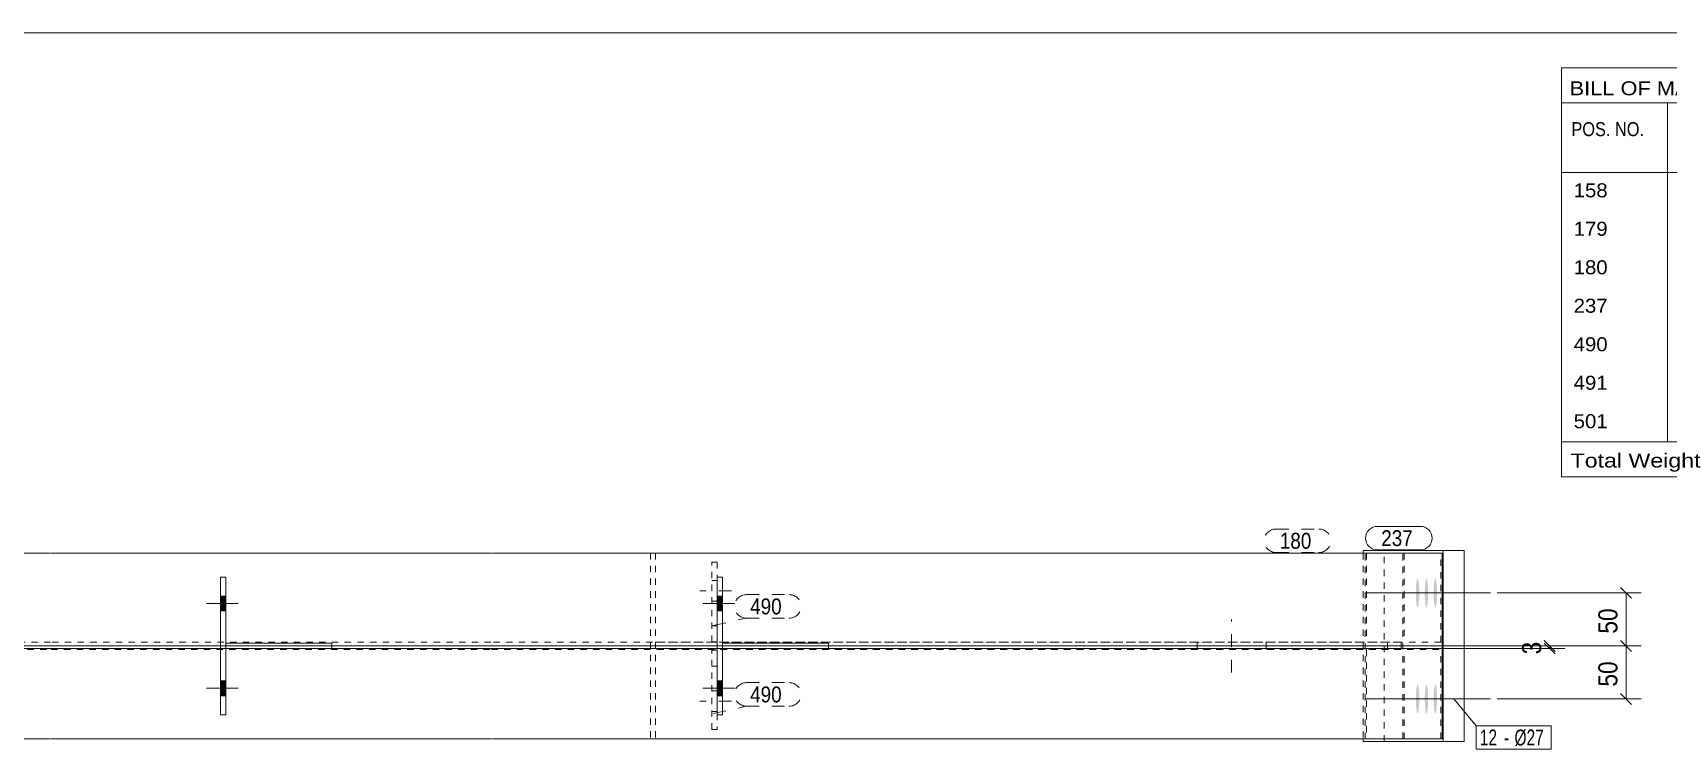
# Model space of a CAD drawing. Header units: millimetres. Extents: x 2 to 825, y 1 to 579.
# Drawn here: x 399.5 to 656.8, y 466.3 to 579 of the extents above; entities that cross this region are included whole.
import ezdxf

# ---------------------------------------------------------------- set-up
doc = ezdxf.new("R2010")
doc.units = ezdxf.units.MM
for name, pattern in [('XKITLINE00', [0]), ('XKITLINE01', [4, 1, -1, 1, -1]), ('XKITLINE02', [4, 2, -2])]:
    doc.linetypes.add(name, pattern=pattern)
for name, color, linetype, lineweight in [('Bolt', 3, 'Continuous', 0), ('BoltMark', 7, 'Continuous', 0), ('Dimensions', 7, 'Continuous', 0), ('DrawingSheet', 5, 'Continuous', 0), ('OtherObjectType', 7, 'Continuous', 0), ('Part', 2, 'Continuous', 0), ('PartMark', 7, 'Continuous', 0)]:
    doc.layers.add(name, color=color, linetype=linetype, lineweight=lineweight)
doc.styles.add('ARIAL', font='ARIAL.TTF')
doc.styles.add('ARIAL_NARROW', font='ARIALN.TTF')

# ---------------------------------------------------------------- blocks, each defined once
blk = doc.blocks.new('*A43')
at = {"layer": 'Bolt', "color": 3, "linetype": 'XKITLINE02', "lineweight": 0}
for p, q in [((588.08, 478.42), (588.08, 486.75)), ((582.66, 482), (582.66, 483.17)), ((593.5, 482), (593.5, 483.17))]:
    blk.add_line(p, q, dxfattribs=at)
blk = doc.blocks.new('*A44')
at = {"layer": 'Bolt'}
for points in [[(507.18, 490.42), (508.01, 490.42), (508.01, 488.08), (507.18, 488.08)], [(507.18, 490.42), (508.01, 490.42), (508.01, 488.08), (507.18, 488.08)], [(507.18, 477.08), (508.01, 477.08), (508.01, 474.75), (507.18, 474.75)], [(507.18, 477.08), (508.01, 477.08), (508.01, 474.75), (507.18, 474.75)]]:
    blk.add_hatch(color=3, dxfattribs=at).paths.add_polyline_path(points, flags=17)
at = {"layer": 'Bolt', "color": 3, "linetype": 'XKITLINE00', "lineweight": 0}
for p, q in [((509.94, 489.25), (504.94, 489.25)), ((509.94, 489.25), (504.94, 489.25)), ((508.01, 490.42), (507.18, 490.42)), ((508.01, 490.42), (507.18, 490.42)), ((508.01, 488.08), (507.18, 488.08)), ((508.01, 488.08), (507.18, 488.08)), ((509.94, 475.92), (504.94, 475.92)), ((509.94, 475.92), (504.94, 475.92)), ((508.01, 477.08), (507.18, 477.08)), ((508.01, 477.08), (507.18, 477.08)), ((508.01, 474.75), (507.18, 474.75)), ((508.01, 474.75), (507.18, 474.75))]:
    blk.add_line(p, q, dxfattribs=at)
blk = doc.blocks.new('*A45')
at = {"layer": 'Bolt', "color": 3, "linetype": 'XKITLINE02', "lineweight": 0}
for p, q in [((509.43, 473.92), (504.43, 473.92)), ((507.18, 475.55), (506.34, 475.55)), ((507.18, 472.28), (506.34, 472.28))]:
    blk.add_line(p, q, dxfattribs=at)
blk = doc.blocks.new('*A46')
at = {"layer": 'Bolt', "color": 3, "linetype": 'XKITLINE02', "lineweight": 0}
for p, q in [((507.18, 492.89), (506.34, 492.89)), ((509.43, 491.25), (504.43, 491.25)), ((507.18, 489.61), (506.34, 489.61))]:
    blk.add_line(p, q, dxfattribs=at)
blk = doc.blocks.new('*A47')
at = {"layer": 'Bolt'}
for points in [[(429.08, 490.42), (429.91, 490.42), (429.91, 488.08), (429.08, 488.08)], [(429.08, 490.42), (429.91, 490.42), (429.91, 488.08), (429.08, 488.08)], [(429.08, 477.08), (429.91, 477.08), (429.91, 474.75), (429.08, 474.75)], [(429.08, 477.08), (429.91, 477.08), (429.91, 474.75), (429.08, 474.75)]]:
    blk.add_hatch(color=3, dxfattribs=at).paths.add_polyline_path(points, flags=17)
at = {"layer": 'Bolt', "color": 3, "linetype": 'XKITLINE00', "lineweight": 0}
for p, q in [((431.84, 489.25), (426.84, 489.25)), ((431.84, 489.25), (426.84, 489.25)), ((429.91, 490.42), (429.08, 490.42)), ((429.91, 490.42), (429.08, 490.42)), ((429.91, 488.08), (429.08, 488.08)), ((429.91, 488.08), (429.08, 488.08)), ((431.84, 475.92), (426.84, 475.92)), ((431.84, 475.92), (426.84, 475.92)), ((429.91, 477.08), (429.08, 477.08)), ((429.91, 477.08), (429.08, 477.08)), ((429.91, 474.75), (429.08, 474.75)), ((429.91, 474.75), (429.08, 474.75))]:
    blk.add_line(p, q, dxfattribs=at)
blk = doc.blocks.new('*A56')
at = {"layer": 'Bolt'}
for points in [[(617.6, 490.86), (617.6, 490.8), (617.6, 490.75), (617.6, 490.69), (617.6, 490.64), (617.6, 490.58), (617.6, 490.53), (617.6, 490.48), (617.59, 490.42), (617.59, 490.37), (617.59, 490.31), (617.59, 490.26), (617.59, 490.21), (617.59, 490.16), (617.58, 490.11), (617.58, 490.05), (617.58, 490), (617.58, 489.95), (617.57, 489.9), (617.57, 489.85), (617.57, 489.81), (617.56, 489.76), (617.56, 489.71), (617.56, 489.66), (617.55, 489.62), (617.55, 489.57), (617.54, 489.53), (617.54, 489.49), (617.54, 489.45), (617.53, 489.4), (617.53, 489.36), (617.52, 489.32), (617.52, 489.29), (617.51, 489.25), (617.51, 489.21), (617.5, 489.18), (617.5, 489.14), (617.49, 489.11), (617.49, 489.08), (617.48, 489.04), (617.48, 489.01), (617.47, 488.99), (617.47, 488.96), (617.46, 488.93), (617.45, 488.91), (617.45, 488.88), (617.44, 488.86), (617.44, 488.84), (617.43, 488.82), (617.42, 488.8), (617.42, 488.78), (617.41, 488.76), (617.4, 488.75), (617.4, 488.73), (617.39, 488.72), (617.39, 488.71), (617.38, 488.7), (617.37, 488.69), (617.37, 488.68), (617.36, 488.68), (617.35, 488.67), (617.35, 488.67), (617.34, 488.67), (617.33, 488.67), (617.33, 488.67), (617.32, 488.67), (617.31, 488.67), (617.31, 488.68), (617.3, 488.68), (617.29, 488.69), (617.29, 488.7), (617.28, 488.71), (617.27, 488.72), (617.27, 488.73), (617.26, 488.75), (617.26, 488.76), (617.25, 488.78), (617.24, 488.8), (617.24, 488.82), (617.23, 488.84), (617.22, 488.86), (617.22, 488.88), (617.21, 488.91), (617.21, 488.93), (617.2, 488.96), (617.2, 488.99), (617.19, 489.01), (617.18, 489.04), (617.18, 489.08), (617.17, 489.11), (617.17, 489.14), (617.16, 489.18), (617.16, 489.21), (617.15, 489.25), (617.15, 489.29), (617.14, 489.32), (617.14, 489.36), (617.13, 489.4), (617.13, 489.45), (617.13, 489.49), (617.12, 489.53), (617.12, 489.57), (617.11, 489.62), (617.11, 489.66), (617.11, 489.71), (617.1, 489.76), (617.1, 489.81), (617.1, 489.85), (617.09, 489.9), (617.09, 489.95), (617.09, 490), (617.09, 490.05), (617.08, 490.11), (617.08, 490.16), (617.08, 490.21), (617.08, 490.26), (617.07, 490.31), (617.07, 490.37), (617.07, 490.42), (617.07, 490.48), (617.07, 490.53), (617.07, 490.58), (617.07, 490.64), (617.07, 490.69), (617.07, 490.75), (617.07, 490.8), (617.06, 490.86), (617.06, 490.92), (617.06, 490.97), (617.07, 491.03), (617.07, 491.08), (617.07, 491.14), (617.07, 491.19), (617.07, 491.25), (617.07, 491.3), (617.07, 491.35), (617.07, 491.41), (617.07, 491.46), (617.07, 491.52), (617.08, 491.57), (617.08, 491.62), (617.08, 491.67), (617.08, 491.72), (617.09, 491.78), (617.09, 491.83), (617.09, 491.88), (617.09, 491.93), (617.1, 491.98), (617.1, 492.02), (617.1, 492.07), (617.11, 492.12), (617.11, 492.17), (617.11, 492.21), (617.12, 492.26), (617.12, 492.3), (617.13, 492.34), (617.13, 492.38), (617.13, 492.43), (617.14, 492.47), (617.14, 492.51), (617.15, 492.54), (617.15, 492.58), (617.16, 492.62), (617.16, 492.65), (617.17, 492.69), (617.17, 492.72), (617.18, 492.75), (617.18, 492.79), (617.19, 492.82), (617.2, 492.84), (617.2, 492.87), (617.21, 492.9), (617.21, 492.92), (617.22, 492.95), (617.22, 492.97), (617.23, 492.99), (617.24, 493.01), (617.24, 493.03), (617.25, 493.05), (617.26, 493.07), (617.26, 493.08), (617.27, 493.1), (617.27, 493.11), (617.28, 493.12), (617.29, 493.13), (617.29, 493.14), (617.3, 493.15), (617.31, 493.15), (617.31, 493.16), (617.32, 493.16), (617.33, 493.16), (617.33, 493.17), (617.34, 493.16), (617.35, 493.16), (617.35, 493.16), (617.36, 493.15), (617.37, 493.15), (617.37, 493.14), (617.38, 493.13), (617.39, 493.12), (617.39, 493.11), (617.4, 493.1), (617.4, 493.08), (617.41, 493.07), (617.42, 493.05), (617.42, 493.03), (617.43, 493.01), (617.44, 492.99), (617.44, 492.97), (617.45, 492.95), (617.45, 492.92), (617.46, 492.9), (617.47, 492.87), (617.47, 492.84), (617.48, 492.82), (617.48, 492.79), (617.49, 492.75), (617.49, 492.72), (617.5, 492.69), (617.5, 492.65), (617.51, 492.62), (617.51, 492.58), (617.52, 492.54), (617.52, 492.51), (617.53, 492.47), (617.53, 492.43), (617.54, 492.38), (617.54, 492.34), (617.54, 492.3), (617.55, 492.26), (617.55, 492.21), (617.56, 492.17), (617.56, 492.12), (617.56, 492.07), (617.57, 492.02), (617.57, 491.98), (617.57, 491.93), (617.58, 491.88), (617.58, 491.83), (617.58, 491.78), (617.58, 491.72), (617.59, 491.67), (617.59, 491.62), (617.59, 491.57), (617.59, 491.52), (617.59, 491.46), (617.59, 491.41), (617.6, 491.35), (617.6, 491.3), (617.6, 491.25), (617.6, 491.19), (617.6, 491.14), (617.6, 491.08), (617.6, 491.03), (617.6, 490.97), (617.6, 490.92)], [(619, 490.86), (619, 490.8), (619, 490.75), (619, 490.69), (619, 490.64), (618.99, 490.58), (618.99, 490.53), (618.99, 490.48), (618.99, 490.42), (618.99, 490.37), (618.99, 490.31), (618.99, 490.26), (618.98, 490.21), (618.98, 490.16), (618.98, 490.11), (618.98, 490.05), (618.97, 490), (618.97, 489.95), (618.97, 489.9), (618.97, 489.85), (618.96, 489.81), (618.96, 489.76), (618.96, 489.71), (618.95, 489.66), (618.95, 489.62), (618.94, 489.57), (618.94, 489.53), (618.94, 489.49), (618.93, 489.45), (618.93, 489.4), (618.92, 489.36), (618.92, 489.32), (618.91, 489.29), (618.91, 489.25), (618.91, 489.21), (618.9, 489.18), (618.89, 489.14), (618.89, 489.11), (618.88, 489.08), (618.88, 489.04), (618.87, 489.01), (618.87, 488.99), (618.86, 488.96), (618.86, 488.93), (618.85, 488.91), (618.85, 488.88), (618.84, 488.86), (618.83, 488.84), (618.83, 488.82), (618.82, 488.8), (618.81, 488.78), (618.81, 488.76), (618.8, 488.75), (618.8, 488.73), (618.79, 488.72), (618.78, 488.71), (618.78, 488.7), (618.77, 488.69), (618.76, 488.68), (618.76, 488.68), (618.75, 488.67), (618.74, 488.67), (618.74, 488.67), (618.73, 488.67), (618.73, 488.67), (618.72, 488.67), (618.71, 488.67), (618.71, 488.68), (618.7, 488.68), (618.69, 488.69), (618.69, 488.7), (618.68, 488.71), (618.67, 488.72), (618.67, 488.73), (618.66, 488.75), (618.65, 488.76), (618.65, 488.78), (618.64, 488.8), (618.64, 488.82), (618.63, 488.84), (618.62, 488.86), (618.62, 488.88), (618.61, 488.91), (618.61, 488.93), (618.6, 488.96), (618.6, 488.99), (618.59, 489.01), (618.58, 489.04), (618.58, 489.08), (618.57, 489.11), (618.57, 489.14), (618.56, 489.18), (618.56, 489.21), (618.55, 489.25), (618.55, 489.29), (618.54, 489.32), (618.54, 489.36), (618.53, 489.4), (618.53, 489.45), (618.53, 489.49), (618.52, 489.53), (618.52, 489.57), (618.51, 489.62), (618.51, 489.66), (618.51, 489.71), (618.5, 489.76), (618.5, 489.81), (618.5, 489.85), (618.49, 489.9), (618.49, 489.95), (618.49, 490), (618.49, 490.05), (618.48, 490.11), (618.48, 490.16), (618.48, 490.21), (618.48, 490.26), (618.48, 490.31), (618.47, 490.37), (618.47, 490.42), (618.47, 490.48), (618.47, 490.53), (618.47, 490.58), (618.47, 490.64), (618.47, 490.69), (618.47, 490.75), (618.47, 490.8), (618.47, 490.86), (618.47, 490.92), (618.47, 490.97), (618.47, 491.03), (618.47, 491.08), (618.47, 491.14), (618.47, 491.19), (618.47, 491.25), (618.47, 491.3), (618.47, 491.35), (618.47, 491.41), (618.47, 491.46), (618.48, 491.52), (618.48, 491.57), (618.48, 491.62), (618.48, 491.67), (618.48, 491.72), (618.49, 491.78), (618.49, 491.83), (618.49, 491.88), (618.49, 491.93), (618.5, 491.98), (618.5, 492.02), (618.5, 492.07), (618.51, 492.12), (618.51, 492.17), (618.51, 492.21), (618.52, 492.26), (618.52, 492.3), (618.53, 492.34), (618.53, 492.38), (618.53, 492.43), (618.54, 492.47), (618.54, 492.51), (618.55, 492.54), (618.55, 492.58), (618.56, 492.62), (618.56, 492.65), (618.57, 492.69), (618.57, 492.72), (618.58, 492.75), (618.58, 492.79), (618.59, 492.82), (618.6, 492.84), (618.6, 492.87), (618.61, 492.9), (618.61, 492.92), (618.62, 492.95), (618.62, 492.97), (618.63, 492.99), (618.64, 493.01), (618.64, 493.03), (618.65, 493.05), (618.65, 493.07), (618.66, 493.08), (618.67, 493.1), (618.67, 493.11), (618.68, 493.12), (618.69, 493.13), (618.69, 493.14), (618.7, 493.15), (618.71, 493.15), (618.71, 493.16), (618.72, 493.16), (618.73, 493.16), (618.73, 493.17), (618.74, 493.16), (618.74, 493.16), (618.75, 493.16), (618.76, 493.15), (618.76, 493.15), (618.77, 493.14), (618.78, 493.13), (618.78, 493.12), (618.79, 493.11), (618.8, 493.1), (618.8, 493.08), (618.81, 493.07), (618.81, 493.05), (618.82, 493.03), (618.83, 493.01), (618.83, 492.99), (618.84, 492.97), (618.85, 492.95), (618.85, 492.92), (618.86, 492.9), (618.86, 492.87), (618.87, 492.84), (618.87, 492.82), (618.88, 492.79), (618.88, 492.75), (618.89, 492.72), (618.89, 492.69), (618.9, 492.65), (618.91, 492.62), (618.91, 492.58), (618.91, 492.54), (618.92, 492.51), (618.92, 492.47), (618.93, 492.43), (618.93, 492.38), (618.94, 492.34), (618.94, 492.3), (618.94, 492.26), (618.95, 492.21), (618.95, 492.17), (618.96, 492.12), (618.96, 492.07), (618.96, 492.02), (618.97, 491.98), (618.97, 491.93), (618.97, 491.88), (618.97, 491.83), (618.98, 491.78), (618.98, 491.72), (618.98, 491.67), (618.98, 491.62), (618.99, 491.57), (618.99, 491.52), (618.99, 491.46), (618.99, 491.41), (618.99, 491.35), (618.99, 491.3), (618.99, 491.25), (619, 491.19), (619, 491.14), (619, 491.08), (619, 491.03), (619, 490.97), (619, 490.92)], [(620.39, 490.86), (620.39, 490.8), (620.39, 490.75), (620.39, 490.69), (620.39, 490.64), (620.39, 490.58), (620.39, 490.53), (620.39, 490.48), (620.39, 490.42), (620.39, 490.37), (620.38, 490.31), (620.38, 490.26), (620.38, 490.21), (620.38, 490.16), (620.38, 490.11), (620.37, 490.05), (620.37, 490), (620.37, 489.95), (620.37, 489.9), (620.36, 489.85), (620.36, 489.81), (620.36, 489.76), (620.35, 489.71), (620.35, 489.66), (620.35, 489.62), (620.34, 489.57), (620.34, 489.53), (620.33, 489.49), (620.33, 489.45), (620.33, 489.4), (620.32, 489.36), (620.32, 489.32), (620.31, 489.29), (620.31, 489.25), (620.3, 489.21), (620.3, 489.18), (620.29, 489.14), (620.29, 489.11), (620.28, 489.08), (620.28, 489.04), (620.27, 489.01), (620.27, 488.99), (620.26, 488.96), (620.25, 488.93), (620.25, 488.91), (620.24, 488.88), (620.24, 488.86), (620.23, 488.84), (620.22, 488.82), (620.22, 488.8), (620.21, 488.78), (620.21, 488.76), (620.2, 488.75), (620.19, 488.73), (620.19, 488.72), (620.18, 488.71), (620.18, 488.7), (620.17, 488.69), (620.16, 488.68), (620.16, 488.68), (620.15, 488.67), (620.14, 488.67), (620.14, 488.67), (620.13, 488.67), (620.12, 488.67), (620.12, 488.67), (620.11, 488.67), (620.1, 488.68), (620.1, 488.68), (620.09, 488.69), (620.09, 488.7), (620.08, 488.71), (620.07, 488.72), (620.07, 488.73), (620.06, 488.75), (620.05, 488.76), (620.05, 488.78), (620.04, 488.8), (620.04, 488.82), (620.03, 488.84), (620.02, 488.86), (620.02, 488.88), (620.01, 488.91), (620.01, 488.93), (620, 488.96), (619.99, 488.99), (619.99, 489.01), (619.98, 489.04), (619.98, 489.08), (619.97, 489.11), (619.97, 489.14), (619.96, 489.18), (619.96, 489.21), (619.95, 489.25), (619.95, 489.29), (619.94, 489.32), (619.94, 489.36), (619.94, 489.4), (619.93, 489.45), (619.93, 489.49), (619.92, 489.53), (619.92, 489.57), (619.92, 489.62), (619.91, 489.66), (619.91, 489.71), (619.9, 489.76), (619.9, 489.81), (619.9, 489.85), (619.9, 489.9), (619.89, 489.95), (619.89, 490), (619.89, 490.05), (619.88, 490.11), (619.88, 490.16), (619.88, 490.21), (619.88, 490.26), (619.88, 490.31), (619.87, 490.37), (619.87, 490.42), (619.87, 490.48), (619.87, 490.53), (619.87, 490.58), (619.87, 490.64), (619.87, 490.69), (619.87, 490.75), (619.87, 490.8), (619.87, 490.86), (619.87, 490.92), (619.87, 490.97), (619.87, 491.03), (619.87, 491.08), (619.87, 491.14), (619.87, 491.19), (619.87, 491.25), (619.87, 491.3), (619.87, 491.35), (619.87, 491.41), (619.87, 491.46), (619.88, 491.52), (619.88, 491.57), (619.88, 491.62), (619.88, 491.67), (619.88, 491.72), (619.89, 491.78), (619.89, 491.83), (619.89, 491.88), (619.9, 491.93), (619.9, 491.98), (619.9, 492.02), (619.9, 492.07), (619.91, 492.12), (619.91, 492.17), (619.92, 492.21), (619.92, 492.26), (619.92, 492.3), (619.93, 492.34), (619.93, 492.38), (619.94, 492.43), (619.94, 492.47), (619.94, 492.51), (619.95, 492.54), (619.95, 492.58), (619.96, 492.62), (619.96, 492.65), (619.97, 492.69), (619.97, 492.72), (619.98, 492.75), (619.98, 492.79), (619.99, 492.82), (619.99, 492.84), (620, 492.87), (620.01, 492.9), (620.01, 492.92), (620.02, 492.95), (620.02, 492.97), (620.03, 492.99), (620.04, 493.01), (620.04, 493.03), (620.05, 493.05), (620.05, 493.07), (620.06, 493.08), (620.07, 493.1), (620.07, 493.11), (620.08, 493.12), (620.09, 493.13), (620.09, 493.14), (620.1, 493.15), (620.1, 493.15), (620.11, 493.16), (620.12, 493.16), (620.12, 493.16), (620.13, 493.17), (620.14, 493.16), (620.14, 493.16), (620.15, 493.16), (620.16, 493.15), (620.16, 493.15), (620.17, 493.14), (620.18, 493.13), (620.18, 493.12), (620.19, 493.11), (620.19, 493.1), (620.2, 493.08), (620.21, 493.07), (620.21, 493.05), (620.22, 493.03), (620.22, 493.01), (620.23, 492.99), (620.24, 492.97), (620.24, 492.95), (620.25, 492.92), (620.25, 492.9), (620.26, 492.87), (620.27, 492.84), (620.27, 492.82), (620.28, 492.79), (620.28, 492.75), (620.29, 492.72), (620.29, 492.69), (620.3, 492.65), (620.3, 492.62), (620.31, 492.58), (620.31, 492.54), (620.32, 492.51), (620.32, 492.47), (620.33, 492.43), (620.33, 492.38), (620.33, 492.34), (620.34, 492.3), (620.34, 492.26), (620.35, 492.21), (620.35, 492.17), (620.35, 492.12), (620.36, 492.07), (620.36, 492.02), (620.36, 491.98), (620.37, 491.93), (620.37, 491.88), (620.37, 491.83), (620.37, 491.78), (620.38, 491.72), (620.38, 491.67), (620.38, 491.62), (620.38, 491.57), (620.38, 491.52), (620.39, 491.46), (620.39, 491.41), (620.39, 491.35), (620.39, 491.3), (620.39, 491.25), (620.39, 491.19), (620.39, 491.14), (620.39, 491.08), (620.39, 491.03), (620.39, 490.97), (620.39, 490.92)], [(617.6, 474.19), (617.6, 474.14), (617.6, 474.08), (617.6, 474.03), (617.6, 473.97), (617.6, 473.92), (617.6, 473.86), (617.6, 473.81), (617.59, 473.76), (617.59, 473.7), (617.59, 473.65), (617.59, 473.6), (617.59, 473.54), (617.59, 473.49), (617.58, 473.44), (617.58, 473.39), (617.58, 473.34), (617.58, 473.29), (617.57, 473.24), (617.57, 473.19), (617.57, 473.14), (617.56, 473.09), (617.56, 473.04), (617.56, 473), (617.55, 472.95), (617.55, 472.91), (617.54, 472.86), (617.54, 472.82), (617.54, 472.78), (617.53, 472.74), (617.53, 472.7), (617.52, 472.66), (617.52, 472.62), (617.51, 472.58), (617.51, 472.54), (617.5, 472.51), (617.5, 472.47), (617.49, 472.44), (617.49, 472.41), (617.48, 472.38), (617.48, 472.35), (617.47, 472.32), (617.47, 472.29), (617.46, 472.26), (617.45, 472.24), (617.45, 472.21), (617.44, 472.19), (617.44, 472.17), (617.43, 472.15), (617.42, 472.13), (617.42, 472.11), (617.41, 472.1), (617.4, 472.08), (617.4, 472.07), (617.39, 472.05), (617.39, 472.04), (617.38, 472.03), (617.37, 472.02), (617.37, 472.02), (617.36, 472.01), (617.35, 472), (617.35, 472), (617.34, 472), (617.33, 472), (617.33, 472), (617.32, 472), (617.31, 472), (617.31, 472.01), (617.3, 472.02), (617.29, 472.02), (617.29, 472.03), (617.28, 472.04), (617.27, 472.05), (617.27, 472.07), (617.26, 472.08), (617.26, 472.1), (617.25, 472.11), (617.24, 472.13), (617.24, 472.15), (617.23, 472.17), (617.22, 472.19), (617.22, 472.21), (617.21, 472.24), (617.21, 472.26), (617.2, 472.29), (617.2, 472.32), (617.19, 472.35), (617.18, 472.38), (617.18, 472.41), (617.17, 472.44), (617.17, 472.47), (617.16, 472.51), (617.16, 472.54), (617.15, 472.58), (617.15, 472.62), (617.14, 472.66), (617.14, 472.7), (617.13, 472.74), (617.13, 472.78), (617.13, 472.82), (617.12, 472.86), (617.12, 472.91), (617.11, 472.95), (617.11, 473), (617.11, 473.04), (617.1, 473.09), (617.1, 473.14), (617.1, 473.19), (617.09, 473.24), (617.09, 473.29), (617.09, 473.34), (617.09, 473.39), (617.08, 473.44), (617.08, 473.49), (617.08, 473.54), (617.08, 473.6), (617.07, 473.65), (617.07, 473.7), (617.07, 473.76), (617.07, 473.81), (617.07, 473.86), (617.07, 473.92), (617.07, 473.97), (617.07, 474.03), (617.07, 474.08), (617.07, 474.14), (617.06, 474.19), (617.06, 474.25), (617.06, 474.3), (617.07, 474.36), (617.07, 474.41), (617.07, 474.47), (617.07, 474.52), (617.07, 474.58), (617.07, 474.63), (617.07, 474.69), (617.07, 474.74), (617.07, 474.8), (617.07, 474.85), (617.08, 474.9), (617.08, 474.95), (617.08, 475.01), (617.08, 475.06), (617.09, 475.11), (617.09, 475.16), (617.09, 475.21), (617.09, 475.26), (617.1, 475.31), (617.1, 475.36), (617.1, 475.41), (617.11, 475.45), (617.11, 475.5), (617.11, 475.54), (617.12, 475.59), (617.12, 475.63), (617.13, 475.68), (617.13, 475.72), (617.13, 475.76), (617.14, 475.8), (617.14, 475.84), (617.15, 475.88), (617.15, 475.92), (617.16, 475.95), (617.16, 475.99), (617.17, 476.02), (617.17, 476.06), (617.18, 476.09), (617.18, 476.12), (617.19, 476.15), (617.2, 476.18), (617.2, 476.21), (617.21, 476.23), (617.21, 476.26), (617.22, 476.28), (617.22, 476.31), (617.23, 476.33), (617.24, 476.35), (617.24, 476.37), (617.25, 476.38), (617.26, 476.4), (617.26, 476.42), (617.27, 476.43), (617.27, 476.44), (617.28, 476.46), (617.29, 476.47), (617.29, 476.47), (617.3, 476.48), (617.31, 476.49), (617.31, 476.49), (617.32, 476.5), (617.33, 476.5), (617.33, 476.5), (617.34, 476.5), (617.35, 476.5), (617.35, 476.49), (617.36, 476.49), (617.37, 476.48), (617.37, 476.47), (617.38, 476.47), (617.39, 476.46), (617.39, 476.44), (617.4, 476.43), (617.4, 476.42), (617.41, 476.4), (617.42, 476.38), (617.42, 476.37), (617.43, 476.35), (617.44, 476.33), (617.44, 476.31), (617.45, 476.28), (617.45, 476.26), (617.46, 476.23), (617.47, 476.21), (617.47, 476.18), (617.48, 476.15), (617.48, 476.12), (617.49, 476.09), (617.49, 476.06), (617.5, 476.02), (617.5, 475.99), (617.51, 475.95), (617.51, 475.92), (617.52, 475.88), (617.52, 475.84), (617.53, 475.8), (617.53, 475.76), (617.54, 475.72), (617.54, 475.68), (617.54, 475.63), (617.55, 475.59), (617.55, 475.54), (617.56, 475.5), (617.56, 475.45), (617.56, 475.41), (617.57, 475.36), (617.57, 475.31), (617.57, 475.26), (617.58, 475.21), (617.58, 475.16), (617.58, 475.11), (617.58, 475.06), (617.59, 475.01), (617.59, 474.95), (617.59, 474.9), (617.59, 474.85), (617.59, 474.8), (617.59, 474.74), (617.6, 474.69), (617.6, 474.63), (617.6, 474.58), (617.6, 474.52), (617.6, 474.47), (617.6, 474.41), (617.6, 474.36), (617.6, 474.3), (617.6, 474.25)], [(619, 474.19), (619, 474.14), (619, 474.08), (619, 474.03), (619, 473.97), (618.99, 473.92), (618.99, 473.86), (618.99, 473.81), (618.99, 473.76), (618.99, 473.7), (618.99, 473.65), (618.99, 473.6), (618.98, 473.54), (618.98, 473.49), (618.98, 473.44), (618.98, 473.39), (618.97, 473.34), (618.97, 473.29), (618.97, 473.24), (618.97, 473.19), (618.96, 473.14), (618.96, 473.09), (618.96, 473.04), (618.95, 473), (618.95, 472.95), (618.94, 472.91), (618.94, 472.86), (618.94, 472.82), (618.93, 472.78), (618.93, 472.74), (618.92, 472.7), (618.92, 472.66), (618.91, 472.62), (618.91, 472.58), (618.91, 472.54), (618.9, 472.51), (618.89, 472.47), (618.89, 472.44), (618.88, 472.41), (618.88, 472.38), (618.87, 472.35), (618.87, 472.32), (618.86, 472.29), (618.86, 472.26), (618.85, 472.24), (618.85, 472.21), (618.84, 472.19), (618.83, 472.17), (618.83, 472.15), (618.82, 472.13), (618.81, 472.11), (618.81, 472.1), (618.8, 472.08), (618.8, 472.07), (618.79, 472.05), (618.78, 472.04), (618.78, 472.03), (618.77, 472.02), (618.76, 472.02), (618.76, 472.01), (618.75, 472), (618.74, 472), (618.74, 472), (618.73, 472), (618.73, 472), (618.72, 472), (618.71, 472), (618.71, 472.01), (618.7, 472.02), (618.69, 472.02), (618.69, 472.03), (618.68, 472.04), (618.67, 472.05), (618.67, 472.07), (618.66, 472.08), (618.65, 472.1), (618.65, 472.11), (618.64, 472.13), (618.64, 472.15), (618.63, 472.17), (618.62, 472.19), (618.62, 472.21), (618.61, 472.24), (618.61, 472.26), (618.6, 472.29), (618.6, 472.32), (618.59, 472.35), (618.58, 472.38), (618.58, 472.41), (618.57, 472.44), (618.57, 472.47), (618.56, 472.51), (618.56, 472.54), (618.55, 472.58), (618.55, 472.62), (618.54, 472.66), (618.54, 472.7), (618.53, 472.74), (618.53, 472.78), (618.53, 472.82), (618.52, 472.86), (618.52, 472.91), (618.51, 472.95), (618.51, 473), (618.51, 473.04), (618.5, 473.09), (618.5, 473.14), (618.5, 473.19), (618.49, 473.24), (618.49, 473.29), (618.49, 473.34), (618.49, 473.39), (618.48, 473.44), (618.48, 473.49), (618.48, 473.54), (618.48, 473.6), (618.48, 473.65), (618.47, 473.7), (618.47, 473.76), (618.47, 473.81), (618.47, 473.86), (618.47, 473.92), (618.47, 473.97), (618.47, 474.03), (618.47, 474.08), (618.47, 474.14), (618.47, 474.19), (618.47, 474.25), (618.47, 474.3), (618.47, 474.36), (618.47, 474.41), (618.47, 474.47), (618.47, 474.52), (618.47, 474.58), (618.47, 474.63), (618.47, 474.69), (618.47, 474.74), (618.47, 474.8), (618.48, 474.85), (618.48, 474.9), (618.48, 474.95), (618.48, 475.01), (618.48, 475.06), (618.49, 475.11), (618.49, 475.16), (618.49, 475.21), (618.49, 475.26), (618.5, 475.31), (618.5, 475.36), (618.5, 475.41), (618.51, 475.45), (618.51, 475.5), (618.51, 475.54), (618.52, 475.59), (618.52, 475.63), (618.53, 475.68), (618.53, 475.72), (618.53, 475.76), (618.54, 475.8), (618.54, 475.84), (618.55, 475.88), (618.55, 475.92), (618.56, 475.95), (618.56, 475.99), (618.57, 476.02), (618.57, 476.06), (618.58, 476.09), (618.58, 476.12), (618.59, 476.15), (618.6, 476.18), (618.6, 476.21), (618.61, 476.23), (618.61, 476.26), (618.62, 476.28), (618.62, 476.31), (618.63, 476.33), (618.64, 476.35), (618.64, 476.37), (618.65, 476.38), (618.65, 476.4), (618.66, 476.42), (618.67, 476.43), (618.67, 476.44), (618.68, 476.46), (618.69, 476.47), (618.69, 476.47), (618.7, 476.48), (618.71, 476.49), (618.71, 476.49), (618.72, 476.5), (618.73, 476.5), (618.73, 476.5), (618.74, 476.5), (618.74, 476.5), (618.75, 476.49), (618.76, 476.49), (618.76, 476.48), (618.77, 476.47), (618.78, 476.47), (618.78, 476.46), (618.79, 476.44), (618.8, 476.43), (618.8, 476.42), (618.81, 476.4), (618.81, 476.38), (618.82, 476.37), (618.83, 476.35), (618.83, 476.33), (618.84, 476.31), (618.85, 476.28), (618.85, 476.26), (618.86, 476.23), (618.86, 476.21), (618.87, 476.18), (618.87, 476.15), (618.88, 476.12), (618.88, 476.09), (618.89, 476.06), (618.89, 476.02), (618.9, 475.99), (618.91, 475.95), (618.91, 475.92), (618.91, 475.88), (618.92, 475.84), (618.92, 475.8), (618.93, 475.76), (618.93, 475.72), (618.94, 475.68), (618.94, 475.63), (618.94, 475.59), (618.95, 475.54), (618.95, 475.5), (618.96, 475.45), (618.96, 475.41), (618.96, 475.36), (618.97, 475.31), (618.97, 475.26), (618.97, 475.21), (618.97, 475.16), (618.98, 475.11), (618.98, 475.06), (618.98, 475.01), (618.98, 474.95), (618.99, 474.9), (618.99, 474.85), (618.99, 474.8), (618.99, 474.74), (618.99, 474.69), (618.99, 474.63), (618.99, 474.58), (619, 474.52), (619, 474.47), (619, 474.41), (619, 474.36), (619, 474.3), (619, 474.25)], [(620.39, 474.19), (620.39, 474.14), (620.39, 474.08), (620.39, 474.03), (620.39, 473.97), (620.39, 473.92), (620.39, 473.86), (620.39, 473.81), (620.39, 473.76), (620.39, 473.7), (620.38, 473.65), (620.38, 473.6), (620.38, 473.54), (620.38, 473.49), (620.38, 473.44), (620.37, 473.39), (620.37, 473.34), (620.37, 473.29), (620.37, 473.24), (620.36, 473.19), (620.36, 473.14), (620.36, 473.09), (620.35, 473.04), (620.35, 473), (620.35, 472.95), (620.34, 472.91), (620.34, 472.86), (620.33, 472.82), (620.33, 472.78), (620.33, 472.74), (620.32, 472.7), (620.32, 472.66), (620.31, 472.62), (620.31, 472.58), (620.3, 472.54), (620.3, 472.51), (620.29, 472.47), (620.29, 472.44), (620.28, 472.41), (620.28, 472.38), (620.27, 472.35), (620.27, 472.32), (620.26, 472.29), (620.25, 472.26), (620.25, 472.24), (620.24, 472.21), (620.24, 472.19), (620.23, 472.17), (620.22, 472.15), (620.22, 472.13), (620.21, 472.11), (620.21, 472.1), (620.2, 472.08), (620.19, 472.07), (620.19, 472.05), (620.18, 472.04), (620.18, 472.03), (620.17, 472.02), (620.16, 472.02), (620.16, 472.01), (620.15, 472), (620.14, 472), (620.14, 472), (620.13, 472), (620.12, 472), (620.12, 472), (620.11, 472), (620.1, 472.01), (620.1, 472.02), (620.09, 472.02), (620.09, 472.03), (620.08, 472.04), (620.07, 472.05), (620.07, 472.07), (620.06, 472.08), (620.05, 472.1), (620.05, 472.11), (620.04, 472.13), (620.04, 472.15), (620.03, 472.17), (620.02, 472.19), (620.02, 472.21), (620.01, 472.24), (620.01, 472.26), (620, 472.29), (619.99, 472.32), (619.99, 472.35), (619.98, 472.38), (619.98, 472.41), (619.97, 472.44), (619.97, 472.47), (619.96, 472.51), (619.96, 472.54), (619.95, 472.58), (619.95, 472.62), (619.94, 472.66), (619.94, 472.7), (619.94, 472.74), (619.93, 472.78), (619.93, 472.82), (619.92, 472.86), (619.92, 472.91), (619.92, 472.95), (619.91, 473), (619.91, 473.04), (619.9, 473.09), (619.9, 473.14), (619.9, 473.19), (619.9, 473.24), (619.89, 473.29), (619.89, 473.34), (619.89, 473.39), (619.88, 473.44), (619.88, 473.49), (619.88, 473.54), (619.88, 473.6), (619.88, 473.65), (619.87, 473.7), (619.87, 473.76), (619.87, 473.81), (619.87, 473.86), (619.87, 473.92), (619.87, 473.97), (619.87, 474.03), (619.87, 474.08), (619.87, 474.14), (619.87, 474.19), (619.87, 474.25), (619.87, 474.3), (619.87, 474.36), (619.87, 474.41), (619.87, 474.47), (619.87, 474.52), (619.87, 474.58), (619.87, 474.63), (619.87, 474.69), (619.87, 474.74), (619.87, 474.8), (619.88, 474.85), (619.88, 474.9), (619.88, 474.95), (619.88, 475.01), (619.88, 475.06), (619.89, 475.11), (619.89, 475.16), (619.89, 475.21), (619.9, 475.26), (619.9, 475.31), (619.9, 475.36), (619.9, 475.41), (619.91, 475.45), (619.91, 475.5), (619.92, 475.54), (619.92, 475.59), (619.92, 475.63), (619.93, 475.68), (619.93, 475.72), (619.94, 475.76), (619.94, 475.8), (619.94, 475.84), (619.95, 475.88), (619.95, 475.92), (619.96, 475.95), (619.96, 475.99), (619.97, 476.02), (619.97, 476.06), (619.98, 476.09), (619.98, 476.12), (619.99, 476.15), (619.99, 476.18), (620, 476.21), (620.01, 476.23), (620.01, 476.26), (620.02, 476.28), (620.02, 476.31), (620.03, 476.33), (620.04, 476.35), (620.04, 476.37), (620.05, 476.38), (620.05, 476.4), (620.06, 476.42), (620.07, 476.43), (620.07, 476.44), (620.08, 476.46), (620.09, 476.47), (620.09, 476.47), (620.1, 476.48), (620.1, 476.49), (620.11, 476.49), (620.12, 476.5), (620.12, 476.5), (620.13, 476.5), (620.14, 476.5), (620.14, 476.5), (620.15, 476.49), (620.16, 476.49), (620.16, 476.48), (620.17, 476.47), (620.18, 476.47), (620.18, 476.46), (620.19, 476.44), (620.19, 476.43), (620.2, 476.42), (620.21, 476.4), (620.21, 476.38), (620.22, 476.37), (620.22, 476.35), (620.23, 476.33), (620.24, 476.31), (620.24, 476.28), (620.25, 476.26), (620.25, 476.23), (620.26, 476.21), (620.27, 476.18), (620.27, 476.15), (620.28, 476.12), (620.28, 476.09), (620.29, 476.06), (620.29, 476.02), (620.3, 475.99), (620.3, 475.95), (620.31, 475.92), (620.31, 475.88), (620.32, 475.84), (620.32, 475.8), (620.33, 475.76), (620.33, 475.72), (620.33, 475.68), (620.34, 475.63), (620.34, 475.59), (620.35, 475.54), (620.35, 475.5), (620.35, 475.45), (620.36, 475.41), (620.36, 475.36), (620.36, 475.31), (620.37, 475.26), (620.37, 475.21), (620.37, 475.16), (620.37, 475.11), (620.38, 475.06), (620.38, 475.01), (620.38, 474.95), (620.38, 474.9), (620.38, 474.85), (620.39, 474.8), (620.39, 474.74), (620.39, 474.69), (620.39, 474.63), (620.39, 474.58), (620.39, 474.52), (620.39, 474.47), (620.39, 474.41), (620.39, 474.36), (620.39, 474.3), (620.39, 474.25)]]:
    blk.add_hatch(color=3, dxfattribs=at).paths.add_polyline_path(points, flags=17)
at = {"layer": 'Bolt', "color": 3, "linetype": 'XKITLINE02', "lineweight": 0}
for p, q in [((619.04, 490.92), (607.44, 490.92)), ((620.44, 490.92), (608.84, 490.92)), ((621.84, 490.92), (610.24, 490.92)), ((619.04, 474.25), (607.44, 474.25)), ((620.44, 474.25), (608.84, 474.25)), ((621.84, 474.25), (610.24, 474.25))]:
    blk.add_line(p, q, dxfattribs=at)
at = {"layer": 'Bolt', "color": 3, "linetype": 'XKITLINE00', "lineweight": 0}
for p, q in [((626.03, 490.92), (614.43, 490.92)), ((627.43, 490.92), (615.83, 490.92)), ((628.83, 490.92), (617.23, 490.92)), ((626.03, 474.25), (614.43, 474.25)), ((627.43, 474.25), (615.83, 474.25)), ((628.83, 474.25), (617.23, 474.25))]:
    blk.add_line(p, q, dxfattribs=at)
blk = doc.blocks.new('*A58')
at = {"layer": 'Part', "color": 2, "linetype": 'XKITLINE00', "lineweight": 0}
for p, q in [((402.34, 497.17), (332.68, 497.17)), ((471.58, 497.17), (402.44, 497.17)), ((621.18, 497.17), (471.68, 497.17)), ((621.18, 468), (621.18, 497.17)), ((402.34, 468), (332.68, 468)), ((471.58, 468), (402.44, 468)), ((621.18, 468), (471.68, 468))]:
    blk.add_line(p, q, dxfattribs=at)
at = {"layer": 'Part', "color": 7, "linetype": 'XKITLINE01', "lineweight": 0}
for p, q in [((615.03, 468), (615.03, 497.17)), ((615.22, 497.17), (615.22, 483.17)), ((620.99, 483.17), (620.99, 497.17)), ((402.34, 483.17), (332.68, 483.17)), ((332.68, 482), (402.34, 482)), ((471.58, 483.17), (402.44, 483.17)), ((402.44, 482), (471.58, 482)), ((620.99, 483.17), (471.68, 483.17)), ((471.68, 482), (620.99, 482)), ((615.22, 468), (615.22, 482)), ((620.99, 468), (620.99, 482))]:
    blk.add_line(p, q, dxfattribs=at)
blk = doc.blocks.new('*A59')
at = {"layer": 'Part', "color": 2, "linetype": 'XKITLINE00', "lineweight": 0}
for p, q in [((507.18, 471.75), (507.18, 493.42)), ((507.18, 493.42), (508.01, 493.42)), ((508.01, 493.42), (508.01, 471.75)), ((508.01, 471.75), (507.18, 471.75))]:
    blk.add_line(p, q, dxfattribs=at)
blk = doc.blocks.new('*A60')
at = {"layer": 'Part', "color": 2, "linetype": 'XKITLINE00', "lineweight": 0}
for p, q in [((508.01, 483), (524.68, 483)), ((524.68, 482.17), (508.01, 482.17)), ((524.68, 482.17), (524.68, 483))]:
    blk.add_line(p, q, dxfattribs=at)
at = {"layer": 'Part', "color": 7, "linetype": 'XKITLINE01', "lineweight": 0}
blk.add_line((508.01, 482.17), (508.01, 483), dxfattribs=at)
blk.add_line((508.01, 482.17), (508.01, 483), dxfattribs=at)
blk = doc.blocks.new('*A61')
at = {"layer": 'Part', "color": 7, "linetype": 'XKITLINE01', "lineweight": 0}
for p, q in [((506.34, 469.42), (506.34, 481.92)), ((506.34, 481.92), (507.18, 481.92)), ((507.18, 481.92), (507.18, 469.42)), ((506.34, 479.42), (507.18, 479.42)), ((507.18, 469.42), (506.34, 469.42))]:
    blk.add_line(p, q, dxfattribs=at)
blk = doc.blocks.new('*A62')
at = {"layer": 'Part', "color": 7, "linetype": 'XKITLINE01', "lineweight": 0}
for p, q in [((506.34, 483.25), (506.34, 495.75)), ((506.34, 495.75), (507.18, 495.75)), ((507.18, 495.75), (507.18, 483.25)), ((506.34, 485.75), (507.18, 485.75)), ((507.18, 483.25), (506.34, 483.25))]:
    blk.add_line(p, q, dxfattribs=at)
blk = doc.blocks.new('*A63')
at = {"layer": 'Part', "color": 2, "linetype": 'XKITLINE00', "lineweight": 0}
for p, q in [((429.08, 471.75), (429.08, 493.42)), ((429.08, 493.42), (429.91, 493.42)), ((429.91, 493.42), (429.91, 471.75)), ((429.91, 471.75), (429.08, 471.75))]:
    blk.add_line(p, q, dxfattribs=at)
blk = doc.blocks.new('*A64')
at = {"layer": 'Part', "color": 2, "linetype": 'XKITLINE00', "lineweight": 0}
for p, q in [((429.91, 483), (446.58, 483)), ((446.58, 482.17), (429.91, 482.17)), ((446.58, 482.17), (446.58, 483))]:
    blk.add_line(p, q, dxfattribs=at)
at = {"layer": 'Part', "color": 7, "linetype": 'XKITLINE01', "lineweight": 0}
blk.add_line((429.91, 482.17), (429.91, 483), dxfattribs=at)
blk.add_line((429.91, 482.17), (429.91, 483), dxfattribs=at)
blk = doc.blocks.new('*A77')
at = {"layer": 'Part', "color": 2, "linetype": 'XKITLINE00', "lineweight": 0}
for p, q in [((608.77, 497.58), (608.77, 497.17)), ((621.35, 497.58), (608.77, 497.58)), ((624.67, 497.58), (621.35, 497.58)), ((621.35, 467.58), (621.35, 497.58)), ((624.67, 497.58), (624.67, 467.58)), ((608.77, 467.58), (608.77, 468)), ((624.67, 467.58), (608.77, 467.58))]:
    blk.add_line(p, q, dxfattribs=at)
at = {"layer": 'Part', "color": 7, "linetype": 'XKITLINE01', "lineweight": 0}
for p, q in [((608.77, 497.17), (608.77, 468)), ((612.08, 467.58), (612.08, 497.58))]:
    blk.add_line(p, q, dxfattribs=at)
blk = doc.blocks.new('*A78')
at = {"layer": 'Part', "color": 7, "linetype": 'XKITLINE01', "lineweight": 0}
for p, q in [((496.68, 497.17), (609.29, 497.17)), ((496.68, 497.17), (496.68, 468)), ((497.48, 497.17), (497.48, 468)), ((609.08, 468), (609.08, 497.17)), ((609.29, 497.17), (609.29, 483.17)), ((497.48, 483.17), (614.77, 483.17)), ((614.77, 482), (497.48, 482)), ((609.29, 482), (609.29, 468)), ((612.59, 482), (612.59, 483.17)), ((614.77, 483.17), (614.77, 482)), ((609.29, 468), (496.68, 468))]:
    blk.add_line(p, q, dxfattribs=at)
blk = doc.blocks.new('*A102')
at = {"layer": 'DrawingSheet', "color": 5, "linetype": 'XKITLINE00', "lineweight": 0}
blk.add_line((825, 579), (5, 579), dxfattribs=at)
blk = doc.blocks.new('*A108')
at = {"layer": 'OtherObjectType', "color": 7, "linetype": 'XKITLINE00', "lineweight": 0}
for p, q in [((639.98, 573.5), (815.98, 573.5)), ((639.98, 573.5), (639.98, 562.5)), ((682.26, 573.42), (682.26, 567.87)), ((740.85, 568), (740.85, 573.5)), ((783.43, 567.96), (783.43, 573.42)), ((815.98, 568), (815.98, 573.5)), ((639.98, 568), (815.98, 568)), ((656.64, 568), (656.64, 557)), ((668.4, 567.98), (668.4, 557.03)), ((700.12, 567.99), (700.13, 557)), ((717.78, 567.98), (717.78, 557)), ((740.85, 567.98), (740.85, 557)), ((767.43, 568), (767.43, 557)), ((798.42, 568), (798.42, 557)), ((815.98, 568), (815.98, 562.5)), ((639.98, 562.5), (639.98, 557)), ((767.45, 562.52), (798.45, 562.52)), ((783.28, 562.52), (783.28, 557)), ((815.98, 562.5), (815.98, 557)), ((639.98, 557), (815.98, 557)), ((639.98, 557), (639.98, 550.95)), ((656.63, 557), (656.63, 550.95)), ((668.44, 556.99), (668.44, 550.95)), ((700.12, 557), (700.11, 550.95)), ((717.79, 557), (717.79, 550.95)), ((740.87, 557), (740.87, 550.95)), ((767.44, 557), (767.44, 550.95)), ((783.33, 556.95), (783.33, 550.95)), ((798.43, 557), (798.43, 550.95)), ((815.98, 557), (815.98, 550.95)), ((639.98, 550.95), (639.98, 544.9)), ((656.63, 550.95), (656.63, 544.9)), ((668.44, 550.94), (668.44, 544.9)), ((700.12, 550.95), (700.11, 544.9)), ((717.79, 550.95), (717.79, 544.9)), ((740.87, 550.95), (740.87, 544.9)), ((767.44, 550.95), (767.44, 544.9)), ((783.33, 550.9), (783.33, 544.9)), ((798.43, 550.95), (798.43, 544.9)), ((815.98, 550.95), (815.98, 544.9)), ((639.98, 544.9), (639.98, 538.85)), ((656.63, 544.9), (656.63, 538.85)), ((668.44, 544.89), (668.44, 538.85)), ((700.12, 544.9), (700.11, 538.85)), ((717.79, 544.9), (717.79, 538.85)), ((740.87, 544.9), (740.87, 538.85)), ((767.44, 544.9), (767.44, 538.85)), ((783.33, 544.85), (783.33, 538.85)), ((798.43, 544.9), (798.43, 538.85)), ((815.98, 544.9), (815.98, 538.85)), ((639.98, 538.85), (639.98, 532.8)), ((656.63, 538.85), (656.63, 532.8)), ((668.44, 538.84), (668.44, 532.8)), ((700.12, 538.85), (700.11, 532.8)), ((717.79, 538.85), (717.79, 532.8)), ((740.87, 538.85), (740.87, 532.8)), ((767.44, 538.85), (767.44, 532.8)), ((783.33, 538.8), (783.33, 532.8)), ((798.43, 538.85), (798.43, 532.8)), ((815.98, 538.85), (815.98, 532.8)), ((639.98, 532.8), (639.98, 526.75)), ((656.63, 532.8), (656.63, 526.75)), ((668.44, 532.79), (668.44, 526.75)), ((700.12, 532.8), (700.11, 526.75)), ((717.79, 532.8), (717.79, 526.75)), ((740.87, 532.8), (740.87, 526.75)), ((767.44, 532.8), (767.44, 526.75)), ((783.33, 532.75), (783.33, 526.75)), ((798.43, 532.8), (798.43, 526.75)), ((815.98, 532.8), (815.98, 526.75)), ((639.98, 526.75), (639.98, 520.7)), ((656.63, 526.75), (656.63, 520.7)), ((668.44, 526.74), (668.44, 520.7)), ((700.12, 526.75), (700.11, 520.7)), ((717.79, 526.75), (717.79, 520.7)), ((740.87, 526.75), (740.87, 520.7)), ((767.44, 526.75), (767.44, 520.7)), ((783.33, 526.7), (783.33, 520.7)), ((798.43, 526.75), (798.43, 520.7)), ((815.98, 526.75), (815.98, 520.7)), ((639.98, 520.7), (639.98, 514.65)), ((656.63, 520.7), (656.63, 514.65)), ((668.44, 520.69), (668.44, 514.65)), ((700.12, 520.7), (700.11, 514.65)), ((717.79, 520.7), (717.79, 514.65)), ((740.87, 520.7), (740.87, 514.65)), ((767.44, 520.7), (767.44, 514.65)), ((783.33, 520.65), (783.33, 514.65)), ((798.43, 520.7), (798.43, 514.65)), ((815.98, 520.7), (815.98, 514.65)), ((639.98, 514.65), (815.98, 514.65)), ((639.98, 514.65), (639.98, 509.15)), ((767.44, 514.65), (767.44, 509.15)), ((815.98, 514.65), (815.98, 509.15)), ((639.98, 509.15), (815.98, 509.15))]:
    blk.add_line(p, q, dxfattribs=at)
at = {"layer": 'OtherObjectType', "color": 7, "style": 'ARIAL_NARROW'}
for s, height, width, p in [('BILL OF MATERIALS', 2.2, 1.36, (641.25, 569.16)), ('ASSEMBLY POS.', 2.2, 1.36, (683.3, 569.5)), ('2-R11', 2.2, 1.525501, (716.23, 569.46)), ('No. Required', 2.2, 1.36, (742.39, 569.72)), ('1', 2.2, 1.525501, (767.75, 569.72)), ('POS. NO.', 2.2, 1.02, (784.63, 569.79)), ('158', 2.2, 1.270501, (800.4, 569.69)), ('LENGTH', 2.2, 1.275, (701.54, 564.49)), ('Material', 2.2, 1.445, (722.81, 564.41)), ('UNIT', 2.2, 1.445, (748.52, 564.4)), ('weight  (kg)', 1.98, 1.19, (775.11, 564.39)), ('POS. NO.', 2.2, 1.02, (641.53, 562.74)), ('QTYN.', 2.2, 1.02, (658.42, 562.84)), ('Profile', 2.2, 1.445, (677.26, 563.25)), ('NOTE', 2.2, 1.445, (802.44, 561.99)), ('(mm)', 2.2, 1.275, (704.26, 560.86)), ('weight kg/m', 1.98, 1.19, (745.69, 560.4)), ('QTY.', 1.98, 1.19, (771.68, 559.03)), ('TOTAL', 1.98, 1.19, (785.9, 558.91)), ('158', 2.2, 1.270501, (641.89, 553.12)), ('1', 2.2, 1.525501, (661.71, 552.91)), ('IPE350-J', 1.98, 1.355501, (669.56, 553.04)), ('7614.7', 2.2, 1.355501, (701.59, 553.01)), ('S235JR', 2.2, 1.355501, (719.81, 553.05)), ('49.40', 2.2, 1.525501, (742.62, 552.99)), ('376.17', 2.2, 1.525501, (768.57, 553.07)), ('376.17', 2.2, 1.525501, (784.08, 552.94)), ('179', 2.2, 1.270501, (641.89, 547.07)), ('1', 2.2, 1.525501, (661.71, 546.86)), ('IPE350-J', 1.98, 1.355501, (669.56, 546.99)), ('750.1', 2.2, 1.355501, (701.59, 546.96)), ('S235JR', 2.2, 1.355501, (719.81, 547)), ('49.40', 2.2, 1.525501, (742.62, 546.94)), ('37.05', 2.2, 1.525501, (768.57, 547.02)), ('37.05', 2.2, 1.525501, (784.08, 546.89)), ('180', 2.2, 1.270501, (641.89, 541.02)), ('1', 2.2, 1.525501, (661.71, 540.81)), ('IPE350-J', 1.98, 1.355501, (669.56, 540.94)), ('750.1', 2.2, 1.355501, (701.59, 540.91)), ('S235JR', 2.2, 1.355501, (719.81, 540.95)), ('49.40', 2.2, 1.525501, (742.62, 540.89)), ('37.05', 2.2, 1.525501, (768.57, 540.97)), ('37.05', 2.2, 1.525501, (784.08, 540.84)), ('237', 2.2, 1.270501, (641.89, 534.97)), ('2', 2.2, 1.525501, (661.71, 534.76)), ('PL20*180', 1.98, 1.355501, (669.56, 534.89)), ('720.0', 2.2, 1.355501, (701.59, 534.86)), ('S235JR', 2.2, 1.355501, (719.81, 534.9)), ('20.35', 2.2, 1.525501, (742.62, 534.84)), ('20.35', 2.2, 1.525501, (768.57, 534.92)), ('40.69', 2.2, 1.525501, (784.08, 534.79)), ('490', 2.2, 1.270501, (641.89, 528.92)), ('6', 2.2, 1.525501, (661.71, 528.71)), ('PL5*75', 1.98, 1.355501, (669.56, 528.84)), ('75.0', 2.2, 1.355501, (701.59, 528.81)), ('S235JR', 2.2, 1.355501, (719.81, 528.85)), ('0.22', 2.2, 1.525501, (742.62, 528.79)), ('0.22', 2.2, 1.525501, (768.57, 528.87)), ('1.30', 2.2, 1.525501, (784.08, 528.74)), ('491', 2.2, 1.270501, (641.89, 522.87)), ('6', 2.2, 1.525501, (661.71, 522.66)), ('PL5*130', 1.98, 1.355501, (669.56, 522.79)), ('180.0', 2.2, 1.355501, (701.59, 522.76)), ('S235JR', 2.2, 1.355501, (719.81, 522.8)), ('0.92', 2.2, 1.525501, (742.62, 522.74)), ('0.92', 2.2, 1.525501, (768.57, 522.82)), ('5.51', 2.2, 1.525501, (784.08, 522.69)), ('501', 2.2, 1.270501, (641.89, 516.82)), ('6', 2.2, 1.525501, (661.71, 516.61)), ('PL5*100', 1.98, 1.355501, (669.56, 516.74)), ('100.0', 2.2, 1.355501, (701.59, 516.71)), ('S235JR', 2.2, 1.355501, (719.81, 516.75)), ('0.20', 2.2, 1.525501, (742.62, 516.69)), ('0.20', 2.2, 1.525501, (768.57, 516.77)), ('1.18', 2.2, 1.525501, (784.08, 516.64)), ('Total Weight', 2.2, 1.445, (641.4, 510.64)), ('498.8', 2.2, 1.525501, (768.52, 510.79)), ('(kg)', 1.98, 1.19, (792.4, 511.16))]:
    blk.add_text(s, height=height, dxfattribs=dict(at, width=width)).set_placement(p)
blk = doc.blocks.new('*A166')
at = {"layer": 'Dimensions', "color": 7, "linetype": 'XKITLINE00', "lineweight": 0}
for p, q in [((152.4, 482.58), (640.52, 482.58)), ((152.4, 482.17), (640.52, 482.17)), ((637.27, 483.43), (638.96, 481.73)), ((637.27, 483.01), (638.96, 481.32)), ((638.12, 482.17), (638.12, 482.58))]:
    blk.add_line(p, q, dxfattribs=at)
at = {"layer": 'Dimensions', "color": 3}
for p in [(638.12, 482.58), (638.12, 482.17)]:
    blk.add_point(p, dxfattribs=at)
at = {"layer": 'Dimensions', "color": 3, "style": 'ARIAL', "width": 0.85}
blk.add_text('3', height=3, rotation=90.0002, dxfattribs=at).set_placement((636.77, 481.26))
blk = doc.blocks.new('*A167')
at = {"layer": 'PartMark', "color": 7, "linetype": 'XKITLINE00', "lineweight": 0}
for p, q in [((611.02, 501.38), (617.78, 501.38)), ((611.02, 497.68), (617.78, 497.68))]:
    blk.add_line(p, q, dxfattribs=at)
for centre, start, end in [((611.02, 499.53), 90, 270), ((617.78, 499.53), 270, 90)]:
    blk.add_arc(centre, 1.85, start, end, dxfattribs=at)
at = {"layer": 'PartMark', "color": 3, "style": 'ARIAL', "width": 0.85}
blk.add_text('237', height=2.5, dxfattribs=at).set_placement((611.62, 498.28))
blk = doc.blocks.new('*A172')
at = {"layer": 'PartMark', "color": 7, "linetype": 'XKITLINE02', "lineweight": 0}
for p, q in [((511.76, 490.65), (518.52, 490.65)), ((506.56, 485.8), (511.76, 486.95)), ((511.76, 486.95), (518.52, 486.95))]:
    blk.add_line(p, q, dxfattribs=at)
for centre, start, end in [((511.76, 488.8), 90, 270), ((518.52, 488.8), 270, 90)]:
    blk.add_arc(centre, 1.85, start, end, dxfattribs=at)
at = {"layer": 'PartMark', "color": 3, "style": 'ARIAL', "width": 0.85}
blk.add_text('490', height=2.5, dxfattribs=at).set_placement((512.36, 487.55))
blk = doc.blocks.new('*A173')
at = {"layer": 'PartMark', "color": 7, "linetype": 'XKITLINE02', "lineweight": 0}
for p, q in [((511.76, 476.81), (518.52, 476.81)), ((506.56, 471.96), (511.76, 473.11)), ((511.76, 473.11), (518.52, 473.11))]:
    blk.add_line(p, q, dxfattribs=at)
for centre, start, end in [((511.76, 474.96), 90, 270), ((518.52, 474.96), 270, 90)]:
    blk.add_arc(centre, 1.85, start, end, dxfattribs=at)
at = {"layer": 'PartMark', "color": 3, "style": 'ARIAL', "width": 0.85}
blk.add_text('490', height=2.5, dxfattribs=at).set_placement((512.36, 473.71))
blk = doc.blocks.new('*A183')
at = {"layer": 'Dimensions', "color": 7, "linetype": 'XKITLINE00', "lineweight": 0}
for p, q in [((622.18, 482.58), (652.52, 482.58)), ((649.27, 483.43), (650.96, 481.73)), ((650.12, 474.25), (650.12, 482.58)), ((629.83, 474.25), (652.52, 474.25)), ((649.27, 475.1), (650.96, 473.4))]:
    blk.add_line(p, q, dxfattribs=at)
at = {"layer": 'Dimensions', "color": 3}
for p in [(650.12, 482.58), (650.12, 474.25)]:
    blk.add_point(p, dxfattribs=at)
at = {"layer": 'Dimensions', "color": 3, "style": 'ARIAL', "width": 0.85}
blk.add_text('50', height=3, rotation=90.0002, dxfattribs=at).set_placement((648.77, 476.19))
blk = doc.blocks.new('*A184')
at = {"layer": 'Dimensions', "color": 7, "linetype": 'XKITLINE00', "lineweight": 0}
for p, q in [((649.27, 491.76), (650.96, 490.07)), ((629.83, 490.92), (652.52, 490.92)), ((650.12, 482.58), (650.12, 490.92)), ((622.18, 482.58), (652.52, 482.58)), ((649.27, 483.43), (650.96, 481.73))]:
    blk.add_line(p, q, dxfattribs=at)
at = {"layer": 'Dimensions', "color": 3}
for p in [(650.12, 490.92), (650.12, 482.58)]:
    blk.add_point(p, dxfattribs=at)
at = {"layer": 'Dimensions', "color": 3, "style": 'ARIAL', "width": 0.85}
blk.add_text('50', height=3, rotation=90.0002, dxfattribs=at).set_placement((648.77, 484.52))
blk = doc.blocks.new('*A185')
at = {"layer": 'BoltMark', "color": 7, "linetype": 'XKITLINE00', "lineweight": 0}
for p, q in [((623.03, 474.25), (626.53, 470.04)), ((626.53, 470.04), (638.35, 470.04)), ((626.53, 466.34), (626.53, 470.04)), ((638.35, 466.34), (638.35, 470.04)), ((626.53, 466.34), (638.35, 466.34))]:
    blk.add_line(p, q, dxfattribs=at)
at = {"layer": 'BoltMark', "color": 3, "style": 'ARIAL_NARROW', "width": 0.85}
for s, p in [('12', (627.13, 466.94)), ('Ø27', (632.58, 466.94)), ('-', (630.92, 466.94))]:
    blk.add_text(s, height=2.5, dxfattribs=at).set_placement(p)
blk = doc.blocks.new('*A186')
at = {"layer": 'PartMark', "color": 7, "linetype": 'XKITLINE02', "lineweight": 0}
for p, q in [((595.07, 500.97), (601.83, 500.97)), ((595.07, 497.27), (601.83, 497.27))]:
    blk.add_line(p, q, dxfattribs=at)
for centre, start, end in [((595.07, 499.12), 90, 270), ((601.83, 499.12), 270, 90)]:
    blk.add_arc(centre, 1.85, start, end, dxfattribs=at)
at = {"layer": 'PartMark', "color": 3, "style": 'ARIAL', "width": 0.85}
blk.add_text('180', height=2.5, dxfattribs=at).set_placement((595.67, 497.87))

msp = doc.modelspace()

# ---------------------------------------------------------------- block references
at = {"lineweight": 0}
for name in ['*A102', '*A108', '*A186', '*A167', '*A78', '*A77', '*A62', '*A63', '*A46', '*A59', '*A56', '*A184', '*A47', '*A44', '*A172', '*A43', '*A166', '*A64', '*A61', '*A60', '*A183', '*A173', '*A45', '*A185']:
    msp.add_blockref(name, (0, 0), dxfattribs=at)
at = {"layer": 'Part', "lineweight": 0}
msp.add_blockref('*A58', (0, 0), dxfattribs=at)

doc.saveas('drawing.dxf')
